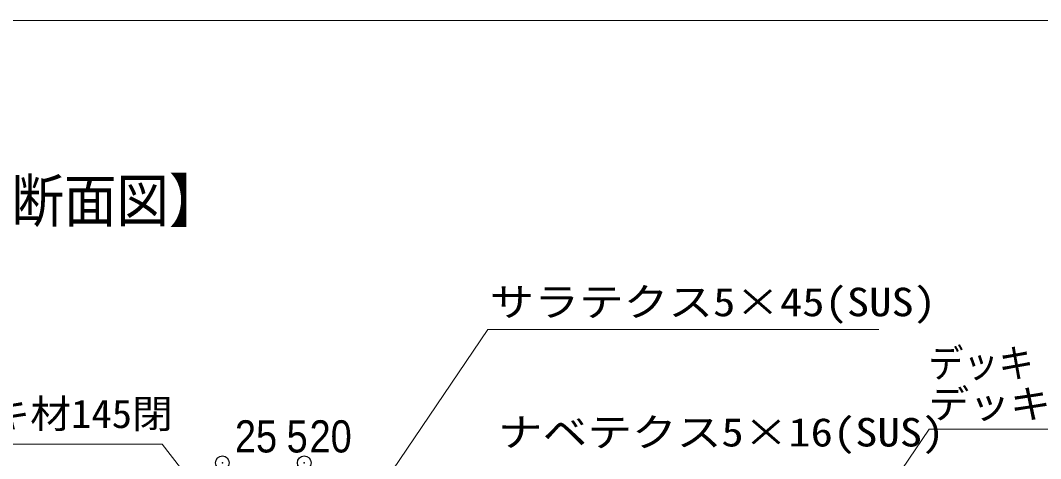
# Model space of a CAD drawing. Units: millimetres, scale not verified. Extents: x -450 to 450, y -136 to 136.
# Drawn here: x 88.3 to 163.1, y 104.4 to 136.5 of the extents above; entities that cross this region are included whole.
import ezdxf
from ezdxf.enums import TextEntityAlignment as Align

# ---------------------------------------------------------------- set-up
doc = ezdxf.new("R2010")
doc.units = ezdxf.units.MM
doc.header["$LTSCALE"] = 2
doc.header["$PDMODE"] = 32
doc.header["$PDSIZE"] = 1
for name, color, linetype, lineweight in [('0-0_一般', 4, 'Continuous', 9), ('0-4_文字', 4, 'Continuous', 9), ('0-9_寸法', 7, 'Continuous', 9)]:
    doc.layers.add(name, color=color, linetype=linetype, lineweight=lineweight)
doc.layers.add('0-B_Defpoints', color=7, linetype='Continuous')
doc.styles.add('ＭＳ ゴシック', font='')
doc.styles.add('ＭＳ Ｐゴシック', font='')
doc.styles.get('ＭＳ ゴシック').set_extended_font_data('MS Gothic')
doc.styles.get('ＭＳ Ｐゴシック').set_extended_font_data('MS PGothic')

msp = doc.modelspace()

# ---------------------------------------------------------------- linework, layer by layer
at = {"layer": '0-0_一般', "color": 5}
msp.add_lwpolyline([(50, 136.5), (450, 136.5), (450, -123.5), (50, -123.5)], close=True, dxfattribs=at)
at = {"layer": '0-4_文字', "color": 7}
for p, q in [((122.572, 113.812), (113.093, 99.847)), ((151.235, 113.812), (122.572, 113.812)), ((98.666, 105.421), (79.988, 105.421)), ((98.666, 105.421), (103.169, 99.621))]:
    msp.add_line(p, q, dxfattribs=at)
msp.add_lwpolyline([(173.691, 106.518), (154.92, 106.518), (150.392, 99.847)], dxfattribs=at)
at = {"layer": '0-B_Defpoints'}
for p in [(103.093, 104.047), (109.093, 104.047)]:
    msp.add_point(p, dxfattribs=at)

# ---------------------------------------------------------------- texts
at = {"layer": '0-0_一般', "style": 'ＭＳ ゴシック', "width": 0.9}
msp.add_text('【複数段幕板 断面図】', height=3.134, dxfattribs=at).set_placement((62.63, 120.772), align=Align.BOTTOM_LEFT)
at = {"layer": '0-4_文字', "color": 7, "style": 'ＭＳ ゴシック'}
for s, height, width, p in [('サラテクス5×45(SUS)', 2.09, 1.15, (122.687, 114.17)), ('デッキ', 2.097, 0.9, (154.868, 109.677)), ('デッキ材145開', 2.09, 1.05, (154.868, 106.688)), ('デッキ材145閉', 2.09, 1.05, (80.018, 105.966)), ('ナベテクス5×16(SUS)', 2.09, 1.15, (123.298, 104.614))]:
    msp.add_text(s, height=height, dxfattribs=dict(at, width=width)).set_placement(p, align=Align.BOTTOM_LEFT)
at = {"layer": '0-9_寸法', "style": 'ＭＳ Ｐゴシック', "width": 0.9}
for s, p in [('25', (104.014, 104.094)), ('5', (107.804, 104.094)), ('20', (109.489, 104.094))]:
    msp.add_text(s, height=2.361, dxfattribs=at).set_placement(p, align=Align.BOTTOM_LEFT)

doc.saveas('drawing.dxf')
